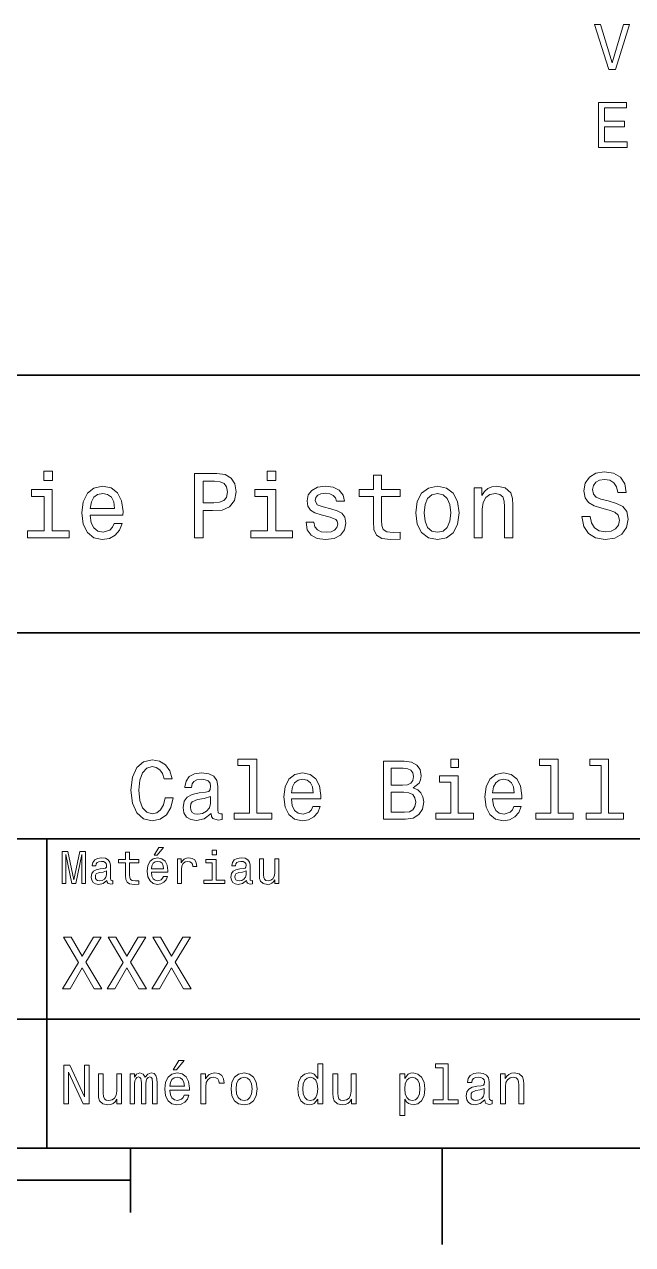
# Model space of a CAD drawing. Extents: x 0 to 297, y 0 to 210.
# Drawn here: x 190.3 to 237.5, y 2.5 to 97.2 of the extents above; entities that cross this region are included whole.
import ezdxf

# ---------------------------------------------------------------- set-up
doc = ezdxf.new("R2010")
doc.units = 0

msp = doc.modelspace()

# ---------------------------------------------------------------- linework, layer by layer
at = {"color": 7, "lineweight": 35}
for p, q in [((97, 70), (287, 70)), ((162, 50), (287, 50)), ((162, 34), (287, 34)), ((162, 20), (287, 20)), ((10, 10), (287, 10)), ((97, 10), (287, 10)), ((98.5, 7.5), (198.5, 7.5))]:
    msp.add_line(p, q, dxfattribs=at)
at = {"color": 7, "lineweight": 35, "ltscale": 0.35}
msp.add_line((192, 20), (192, 34), dxfattribs=at)
at = {"color": 7, "lineweight": 35, "ltscale": 0.25}
msp.add_line((192, 10), (192, 20), dxfattribs=at)
at = {"color": 7, "lineweight": 35, "ltscale": 0.125}
msp.add_line((198.5, 10), (198.5, 5), dxfattribs=at)
at = {"color": 7, "lineweight": 35, "ltscale": 0.1875}
msp.add_line((222.699997, 10), (222.699997, 2.5), dxfattribs=at)
at = {"color": 7, "lineweight": 13}
for points in [[(236.776337, 97.245995), (235.898804, 94.26545), (234.996078, 97.245995), (234.516968, 97.245995), (235.646652, 93.740952), (236.15097, 93.740952), (237.255432, 97.245995)], [(234.839737, 87.694122), (237.058746, 87.694122), (237.058746, 88.117752), (235.303711, 88.117752), (235.303711, 89.30291), (236.867111, 89.30291), (236.867111, 89.721497), (235.303711, 89.721497), (235.303711, 90.770493), (237.018402, 90.770493), (237.018402, 91.194122), (234.839737, 91.194122)], [(192.439484, 62.554031), (191.769455, 62.554031), (191.769455, 61.833572), (192.439484, 61.833572)], [(209.788177, 62.554031), (209.118149, 62.554031), (209.118149, 61.833572), (209.788177, 61.833572)], [(203.462524, 57.381123), (204.125351, 57.381123), (204.125351, 59.492073), (204.860229, 59.492073), (205.602295, 59.528095), (206.193085, 59.780258), (206.574921, 60.270172), (206.704605, 60.940201), (206.603745, 61.559795), (206.315552, 62.013687), (205.840057, 62.287464), (205.191635, 62.381123), (203.462524, 62.381123)], [(205.01152, 61.76873), (205.443802, 61.725502), (205.760803, 61.588615), (205.94812, 61.336452), (206.01297, 60.940201), (205.940918, 60.522331), (205.746399, 60.270172), (205.414978, 60.140488), (204.96109, 60.104465), (204.125351, 60.104465), (204.125351, 61.76873)], [(217.353027, 60.579971), (217.353027, 58.64193), (217.396255, 58.015129), (217.597992, 57.582851), (218.001434, 57.330688), (218.685883, 57.244236), (219.43515, 57.280258), (219.43515, 57.827808), (218.887604, 57.78458), (218.390488, 57.842216), (218.123917, 58.022331), (218.008652, 58.324928), (217.98703, 58.75), (217.98703, 60.579971), (219.43515, 60.579971), (219.43515, 61.120316), (217.98703, 61.120316), (217.98703, 62.251438), (217.353027, 62.251438), (217.353027, 61.120316), (216.257935, 61.120316), (216.257935, 60.579971)], [(234.20462, 59.030979), (233.548996, 59.030979), (233.693085, 58.267288), (234.053314, 57.70533), (234.608078, 57.366714), (235.357361, 57.244236), (236.099426, 57.359509), (236.654175, 57.67651), (237.007202, 58.17363), (237.136902, 58.82925), (237.028824, 59.420029), (236.726227, 59.801872), (236.236313, 60.054031), (235.580704, 60.241352), (235.018738, 60.378242), (234.651306, 60.536743), (234.442368, 60.767288), (234.377533, 61.127522), (234.442368, 61.451729), (234.629684, 61.696686), (234.917877, 61.862389), (235.314133, 61.920029), (235.71759, 61.84798), (236.034592, 61.653458), (236.24353, 61.32925), (236.344391, 60.889767), (237, 60.889767), (237, 60.904179), (236.884735, 61.581409), (236.546112, 62.085732), (236.01297, 62.402737), (235.292511, 62.510807), (234.644104, 62.402737), (234.139771, 62.100143), (233.815567, 61.631844), (233.700287, 61.026657), (233.793961, 60.486309), (234.067734, 60.118874), (234.5, 59.873917), (235.09079, 59.6866), (235.674362, 59.520893), (236.113831, 59.362389), (236.380402, 59.131844), (236.47406, 58.757202), (236.387619, 58.375359), (236.164276, 58.087173), (235.825653, 57.907059), (235.386169, 57.849422), (234.896255, 57.928673), (234.521622, 58.159222), (234.283875, 58.533859)], [(192.417862, 57.914265), (192.417862, 61.120316), (190.789627, 61.120316), (190.789627, 60.579971), (191.783859, 60.579971), (191.783859, 57.914265), (190.48703, 57.914265), (190.48703, 57.381123), (193.729111, 57.381123), (193.729111, 57.914265)], [(195.37175, 59.131844), (197.907776, 59.131844), (197.914978, 59.427231), (197.799713, 60.255764), (197.482712, 60.875359), (196.978378, 61.25), (196.30835, 61.386887), (195.65274, 61.242794), (195.148407, 60.839336), (194.824203, 60.183716), (194.708923, 59.319164), (194.817001, 58.432995), (195.141205, 57.78458), (195.638321, 57.381123), (196.286743, 57.244236), (196.848694, 57.337894), (197.309799, 57.582851), (197.648407, 57.971901), (197.842941, 58.490631), (197.216141, 58.490631), (197.086456, 58.20245), (196.899139, 57.986309), (196.365997, 57.8134), (195.955322, 57.892651), (195.645538, 58.14481), (195.443802, 58.555473), (195.37175, 59.110229)], [(195.37175, 59.664986), (195.451004, 60.162102), (195.645538, 60.529537), (195.940918, 60.75288), (196.329971, 60.83213), (196.711807, 60.75288), (197.007202, 60.529537), (197.187317, 60.162102), (197.252167, 59.664986)], [(209.766571, 57.914265), (209.766571, 61.120316), (208.138321, 61.120316), (208.138321, 60.579971), (209.132568, 60.579971), (209.132568, 57.914265), (207.835724, 57.914265), (207.835724, 57.381123), (211.077805, 57.381123), (211.077805, 57.914265)], [(214.060516, 59.636166), (213.44812, 59.780258), (212.994232, 59.945965), (212.842941, 60.28458), (212.886169, 60.522331), (213.03746, 60.695244), (213.282425, 60.803314), (213.635437, 60.846542), (213.97406, 60.803314), (214.240631, 60.67363), (214.413544, 60.479107), (214.485596, 60.219738), (215.105194, 60.219738), (215.105194, 60.23415), (214.997116, 60.70245), (214.701721, 61.069885), (214.240631, 61.30043), (213.635437, 61.386887), (213.023056, 61.30043), (212.57637, 61.062679), (212.29538, 60.709652), (212.208939, 60.262966), (212.273773, 59.830688), (212.475494, 59.528095), (212.806915, 59.311958), (213.289627, 59.16066), (213.995682, 58.987751), (214.427948, 58.807636), (214.543228, 58.663544), (214.586456, 58.447407), (214.521606, 58.180836), (214.348694, 57.979107), (214.067719, 57.849422), (213.693085, 57.806194), (213.296829, 57.849422), (213.008636, 58.000721), (212.814117, 58.245674), (212.734863, 58.584293), (212.122482, 58.584293), (212.223343, 58.007923), (212.518738, 57.590057), (212.98703, 57.337894), (213.635437, 57.244236), (214.312683, 57.337894), (214.809799, 57.590057), (215.112396, 57.993515), (215.220459, 58.519451), (215.141205, 58.973343), (214.917862, 59.283138), (214.55043, 59.484871)], [(220.65274, 59.311958), (220.768005, 58.432995), (221.099426, 57.78458), (221.625366, 57.381123), (222.331421, 57.244236), (223.030258, 57.381123), (223.556198, 57.777374), (223.887604, 58.425793), (224.010086, 59.311958), (223.887604, 60.190922), (223.556198, 60.846542), (223.030258, 61.242794), (222.331421, 61.386887), (221.625366, 61.242794), (221.099426, 60.839336), (220.768005, 60.190922)], [(221.301147, 59.319164), (221.365997, 59.967579), (221.567719, 60.435879), (221.891937, 60.72406), (222.331421, 60.824928), (222.763687, 60.72406), (223.087891, 60.443081), (223.289627, 59.967579), (223.361679, 59.319164), (223.289627, 58.663544), (223.087891, 58.188038), (222.763687, 57.899853), (222.331421, 57.806194), (221.891937, 57.899853), (221.567719, 58.188038), (221.365997, 58.663544)], [(225.177246, 57.381123), (225.811249, 57.381123), (225.811249, 59.614552), (225.876083, 60.12608), (226.085022, 60.500717), (226.409225, 60.731266), (226.841507, 60.817722), (227.187317, 60.745674), (227.403458, 60.551151), (227.511536, 60.226944), (227.547546, 59.794666), (227.547546, 57.381123), (228.181564, 57.381123), (228.181564, 59.924351), (228.15274, 60.435879), (228.023056, 60.86095), (227.597992, 61.25), (226.935165, 61.386887), (226.567719, 61.336452), (226.257935, 61.199566), (225.991364, 60.969017), (225.782425, 60.659222), (225.782425, 61.25), (225.177246, 61.25)], [(201.177963, 37.203171), (201.048279, 36.658501), (200.834305, 36.269451), (200.536026, 36.029537), (200.185883, 35.951729), (199.76442, 36.068443), (199.433716, 36.418587), (199.213257, 36.989193), (199.141937, 37.780258), (199.213257, 38.564842), (199.427231, 39.14193), (199.757935, 39.492073), (200.185883, 39.615273), (200.497116, 39.55043), (200.76297, 39.368874), (200.970459, 39.077087), (201.113113, 38.675072), (201.729111, 38.675072), (201.534592, 39.291065), (201.197403, 39.757923), (200.73703, 40.049709), (200.185883, 40.153458), (199.498566, 39.991352), (198.973343, 39.537464), (198.636169, 38.791786), (198.519455, 37.780258), (198.636169, 36.76873), (198.973343, 36.023052), (199.498566, 35.562679), (200.185883, 35.407059), (200.78891, 35.530258), (201.275223, 35.873917), (201.618881, 36.438038), (201.80043, 37.203171)], [(207.726944, 39.706051), (207.726944, 36.010086), (206.553314, 36.010086), (206.553314, 35.530258), (209.464706, 35.530258), (209.464706, 36.010086), (208.297562, 36.010086), (208.297562, 40.185879), (206.832138, 40.185879), (206.832138, 39.706051)], [(220.455338, 37.961815), (220.909225, 38.337894), (221.02594, 38.590778), (221.06485, 38.902016), (220.98056, 39.388329), (220.727676, 39.738472), (220.319168, 39.95245), (219.748566, 40.030258), (218.146973, 40.030258), (218.146973, 35.530258), (219.83934, 35.530258), (220.442368, 35.621037), (220.889771, 35.886887), (221.168594, 36.308357), (221.265854, 36.87896), (221.207504, 37.261528), (221.05188, 37.57925), (220.798996, 37.812679)], [(223.969742, 40.185879), (223.366714, 40.185879), (223.366714, 39.537464), (223.969742, 39.537464)], [(231.147705, 39.706051), (231.147705, 36.010086), (229.97406, 36.010086), (229.97406, 35.530258), (232.885452, 35.530258), (232.885452, 36.010086), (231.718307, 36.010086), (231.718307, 40.185879), (230.252884, 40.185879), (230.252884, 39.706051)], [(235.051147, 39.706051), (235.051147, 36.010086), (233.877533, 36.010086), (233.877533, 35.530258), (236.78891, 35.530258), (236.78891, 36.010086), (235.621765, 36.010086), (235.621765, 40.185879), (234.156342, 40.185879), (234.156342, 39.706051)], [(204.757202, 35.98415), (204.757202, 35.964695), (204.789627, 35.744236), (204.886887, 35.588615), (205.295395, 35.465416), (205.613113, 35.517288), (205.613113, 35.958214), (205.476944, 35.938759), (205.295395, 36.023052), (205.26297, 36.282421), (205.26297, 38.085014), (205.185165, 38.545387), (204.958221, 38.869595), (204.562683, 39.064121), (204.005051, 39.135445), (203.460373, 39.057636), (203.058365, 38.837173), (202.805481, 38.493515), (202.721191, 38.039623), (202.721191, 38.000721), (203.233429, 38.000721), (203.278824, 38.273052), (203.421478, 38.467579), (203.654907, 38.584293), (203.985596, 38.629681), (204.303314, 38.59726), (204.530258, 38.5), (204.666428, 38.331409), (204.711823, 38.09798), (204.685883, 37.825645), (204.582138, 37.68948), (204.322769, 37.624638), (203.836456, 37.572765), (203.278824, 37.456051), (202.883286, 37.248558), (202.649857, 36.924351), (202.578537, 36.444523), (202.643372, 36.016571), (202.844391, 35.698845), (203.168594, 35.497837), (203.615997, 35.426514), (204.219025, 35.562679)], [(210.994965, 37.105907), (213.277374, 37.105907), (213.283859, 37.371758), (213.180115, 38.117435), (212.894821, 38.675072), (212.440933, 39.012245), (211.837906, 39.135445), (211.247849, 39.005764), (210.793945, 38.642651), (210.502167, 38.052593), (210.398422, 37.274494), (210.495682, 36.476944), (210.787476, 35.893372), (211.234879, 35.530258), (211.818451, 35.407059), (212.324219, 35.491352), (212.739197, 35.711815), (213.043945, 36.061958), (213.219025, 36.528816), (212.654907, 36.528816), (212.538193, 36.269451), (212.369598, 36.074928), (211.889771, 35.919308), (211.520172, 35.990631), (211.241364, 36.217579), (211.059799, 36.587173), (210.994965, 37.086452)], [(219.625366, 38.162823), (218.743515, 38.162823), (218.743515, 39.492073), (219.677246, 39.492073), (220.027374, 39.453171), (220.273773, 39.336452), (220.422913, 39.135445), (220.474792, 38.837173), (220.416428, 38.538902), (220.260818, 38.331409), (219.994965, 38.201729)], [(223.950287, 36.010086), (223.950287, 38.895531), (222.484879, 38.895531), (222.484879, 38.409222), (223.379684, 38.409222), (223.379684, 36.010086), (222.21254, 36.010086), (222.21254, 35.530258), (225.130402, 35.530258), (225.130402, 36.010086)], [(226.608795, 37.105907), (228.89122, 37.105907), (228.897705, 37.371758), (228.793945, 38.117435), (228.508652, 38.675072), (228.054764, 39.012245), (227.451736, 39.135445), (226.861679, 39.005764), (226.407791, 38.642651), (226.115997, 38.052593), (226.012253, 37.274494), (226.109512, 36.476944), (226.401306, 35.893372), (226.848709, 35.530258), (227.432281, 35.407059), (227.938049, 35.491352), (228.353027, 35.711815), (228.657791, 36.061958), (228.832855, 36.528816), (228.268738, 36.528816), (228.152023, 36.269451), (227.983429, 36.074928), (227.503601, 35.919308), (227.134003, 35.990631), (226.855194, 36.217579), (226.67363, 36.587173), (226.608795, 37.086452)], [(210.994965, 37.585735), (211.066284, 38.033138), (211.241364, 38.363831), (211.507202, 38.564842), (211.857361, 38.636166), (212.201019, 38.564842), (212.466858, 38.363831), (212.628967, 38.033138), (212.687317, 37.585735)], [(226.608795, 37.585735), (226.680115, 38.033138), (226.855194, 38.363831), (227.121048, 38.564842), (227.471191, 38.636166), (227.81485, 38.564842), (228.080688, 38.363831), (228.242798, 38.033138), (228.301163, 37.585735)], [(204.692368, 36.749279), (204.614563, 36.412102), (204.407059, 36.152737), (204.095825, 35.98415), (203.713257, 35.925793), (203.466858, 35.958214), (203.291794, 36.061958), (203.181564, 36.243515), (203.149139, 36.496395), (203.175079, 36.723343), (203.278824, 36.885445), (203.693802, 37.067001), (204.219025, 37.14481), (204.692368, 37.30043)], [(219.768021, 36.068443), (218.743515, 36.068443), (218.743515, 37.618156), (219.709656, 37.618156), (220.118164, 37.572765), (220.409943, 37.4366), (220.585022, 37.203171), (220.643372, 36.865993), (220.585022, 36.509365), (220.422913, 36.262966), (220.150574, 36.113831)], [(200.341492, 32.728386), (200.554031, 32.728386), (201.054749, 33.340778), (200.701736, 33.340778)], [(193.183716, 30.530979), (193.46109, 30.530979), (193.46109, 32.80043), (193.929398, 30.530979), (194.239197, 30.530979), (194.703888, 32.80043), (194.703888, 30.530979), (194.984863, 30.530979), (194.984863, 33.030979), (194.545395, 33.030979), (194.08429, 30.826368), (193.626801, 33.030979), (193.183716, 33.030979)], [(196.656342, 30.78314), (196.656342, 30.772333), (196.674347, 30.649855), (196.728394, 30.5634), (196.955338, 30.494957), (197.131851, 30.523775), (197.131851, 30.768732), (197.056198, 30.757925), (196.955338, 30.804754), (196.937317, 30.948847), (196.937317, 31.950287), (196.894089, 32.206051), (196.768005, 32.386166), (196.548264, 32.494236), (196.23848, 32.533859), (195.935883, 32.490635), (195.71254, 32.368156), (195.572052, 32.177231), (195.525223, 31.925072), (195.525223, 31.903458), (195.809799, 31.903458), (195.835022, 32.054756), (195.914261, 32.162823), (196.043945, 32.227665), (196.227661, 32.25288), (196.404175, 32.234871), (196.530258, 32.180836), (196.605911, 32.087173), (196.631119, 31.957493), (196.616714, 31.806194), (196.559082, 31.730547), (196.414978, 31.694523), (196.144806, 31.665705), (195.835022, 31.600864), (195.61528, 31.48559), (195.485596, 31.305475), (195.445969, 31.038904), (195.481995, 30.801151), (195.593658, 30.62464), (195.773773, 30.512968), (196.022339, 30.473343), (196.357346, 30.54899)], [(198.100861, 32.130402), (198.100861, 31.161383), (198.122482, 30.847982), (198.223343, 30.631844), (198.425079, 30.505762), (198.767288, 30.462536), (199.141937, 30.480547), (199.141937, 30.754322), (198.868149, 30.732708), (198.619598, 30.761526), (198.486313, 30.851583), (198.42868, 31.002882), (198.417862, 31.215418), (198.417862, 32.130402), (199.141937, 32.130402), (199.141937, 32.400574), (198.417862, 32.400574), (198.417862, 32.966137), (198.100861, 32.966137), (198.100861, 32.400574), (197.553314, 32.400574), (197.553314, 32.130402)], [(200.121765, 31.40634), (201.389771, 31.40634), (201.393372, 31.554033), (201.335739, 31.9683), (201.177231, 32.278099), (200.925079, 32.465416), (200.590057, 32.533859), (200.262253, 32.461815), (200.010086, 32.260086), (199.847977, 31.932276), (199.790344, 31.5), (199.844376, 31.056915), (200.006485, 30.732708), (200.255051, 30.530979), (200.579254, 30.462536), (200.860229, 30.509365), (201.090775, 30.631844), (201.260086, 30.826368), (201.357346, 31.085733), (201.043945, 31.085733), (200.979111, 30.941643), (200.885452, 30.833572), (200.618881, 30.747118), (200.413544, 30.786743), (200.258652, 30.912823), (200.157776, 31.118155), (200.121765, 31.395533)], [(200.121765, 31.672911), (200.161377, 31.921469), (200.258652, 32.105186), (200.406342, 32.216858), (200.600861, 32.256485), (200.791794, 32.216858), (200.939484, 32.105186), (201.029541, 31.921469), (201.061966, 31.672911)], [(202.131851, 30.530979), (202.448853, 30.530979), (202.448853, 31.636887), (202.481262, 31.903458), (202.578537, 32.094379), (202.73703, 32.209652), (202.94957, 32.249279), (203.108063, 32.224064), (203.226944, 32.152016), (203.298996, 32.029537), (203.324203, 31.863832), (203.644806, 31.863832), (203.601593, 32.155621), (203.482712, 32.364552), (203.284576, 32.490635), (203.014404, 32.533859), (202.830688, 32.505043), (202.672195, 32.432995), (202.531708, 32.310516), (202.420029, 32.144814), (202.420029, 32.465416), (202.131851, 32.465416)], [(205.150574, 30.79755), (205.150574, 32.400574), (204.336456, 32.400574), (204.336456, 32.130402), (204.833572, 32.130402), (204.833572, 30.79755), (204.185165, 30.79755), (204.185165, 30.530979), (205.806198, 30.530979), (205.806198, 30.79755)], [(205.161377, 33.117435), (204.82637, 33.117435), (204.82637, 32.757202), (205.161377, 32.757202)], [(207.499283, 30.78314), (207.499283, 30.772333), (207.517288, 30.649855), (207.57132, 30.5634), (207.798264, 30.494957), (207.974777, 30.523775), (207.974777, 30.768732), (207.899139, 30.757925), (207.798264, 30.804754), (207.780258, 30.948847), (207.780258, 31.950287), (207.73703, 32.206051), (207.610947, 32.386166), (207.391205, 32.494236), (207.081406, 32.533859), (206.778824, 32.490635), (206.555481, 32.368156), (206.414978, 32.177231), (206.368149, 31.925072), (206.368149, 31.903458), (206.65274, 31.903458), (206.677948, 32.054756), (206.757202, 32.162823), (206.886887, 32.227665), (207.070602, 32.25288), (207.247116, 32.234871), (207.373199, 32.180836), (207.448853, 32.087173), (207.47406, 31.957493), (207.459656, 31.806194), (207.402023, 31.730547), (207.257919, 31.694523), (206.987747, 31.665705), (206.677948, 31.600864), (206.458206, 31.48559), (206.328537, 31.305475), (206.28891, 31.038904), (206.324921, 30.801151), (206.4366, 30.62464), (206.616714, 30.512968), (206.86528, 30.473343), (207.200287, 30.54899)], [(210.010086, 32.465416), (209.693085, 32.465416), (209.693085, 31.348703), (209.657059, 31.089336), (209.552597, 30.902016), (209.390488, 30.786743), (209.177948, 30.750719), (209.008636, 30.779539), (208.900574, 30.865993), (208.83934, 31.013687), (208.824921, 31.222622), (208.824921, 32.465416), (208.507919, 32.465416), (208.507919, 31.193804), (208.518738, 30.93804), (208.587173, 30.725504), (208.796112, 30.530979), (209.131119, 30.462536), (209.311234, 30.487751), (209.466141, 30.552593), (209.599426, 30.664265), (209.707489, 30.826368), (209.707489, 30.530979), (210.010086, 30.530979)], [(196.620316, 31.208212), (196.577087, 31.020893), (196.461823, 30.876801), (196.28891, 30.78314), (196.07637, 30.750719), (195.939484, 30.768732), (195.842224, 30.826368), (195.780975, 30.927233), (195.76297, 31.067722), (195.777374, 31.193804), (195.835022, 31.283861), (196.065567, 31.384726), (196.357346, 31.427954), (196.620316, 31.514408)], [(207.463257, 31.208212), (207.420029, 31.020893), (207.304749, 30.876801), (207.131851, 30.78314), (206.919312, 30.750719), (206.782425, 30.768732), (206.68515, 30.826368), (206.623917, 30.927233), (206.605911, 31.067722), (206.620316, 31.193804), (206.677948, 31.283861), (206.908508, 31.384726), (207.200287, 31.427954), (207.463257, 31.514408)], [(193.207489, 22.360231), (193.812683, 22.360231), (194.729111, 23.979828), (195.662827, 22.360231), (196.273773, 22.360231), (195.023056, 24.417868), (196.210373, 26.365995), (195.628235, 26.365995), (194.746399, 24.884727), (193.881851, 26.365995), (193.276657, 26.365995), (194.458206, 24.412106)], [(196.677231, 22.360231), (197.282425, 22.360231), (198.198853, 23.979828), (199.132568, 22.360231), (199.743515, 22.360231), (198.492798, 24.417868), (199.680115, 26.365995), (199.097977, 26.365995), (198.216141, 24.884727), (197.351578, 26.365995), (196.746399, 26.365995), (197.927948, 24.412106)], [(200.146973, 22.360231), (200.752167, 22.360231), (201.668594, 23.979828), (202.60231, 22.360231), (203.213257, 22.360231), (201.96254, 24.417868), (203.149857, 26.365995), (202.567719, 26.365995), (201.685883, 24.884727), (200.82132, 26.365995), (200.216141, 26.365995), (201.39769, 24.412106)], [(193.315567, 13.428675), (193.674347, 13.428675), (193.674347, 15.888329), (194.824203, 13.428675), (195.286743, 13.428675), (195.286743, 16.428675), (194.92363, 16.428675), (194.92363, 13.969021), (193.786743, 16.428675), (193.315567, 16.428675)], [(201.809799, 16.065563), (202.06485, 16.065563), (202.66571, 16.800432), (202.242081, 16.800432)], [(213.048996, 13.787464), (213.048996, 13.428675), (213.429398, 13.428675), (213.429398, 16.532421), (213.053314, 16.532421), (213.053314, 15.395534), (212.763687, 15.724064), (212.586456, 15.801874), (212.383286, 15.832133), (212.015854, 15.745678), (211.730545, 15.503603), (211.544662, 15.114553), (211.479828, 14.591499), (211.544662, 14.068444), (211.730545, 13.675073), (212.015854, 13.428675), (212.383286, 13.346542), (212.586456, 13.376801), (212.768005, 13.454611)], [(222.788193, 16.212536), (222.788193, 13.748559), (222.005768, 13.748559), (222.005768, 13.428675), (223.946686, 13.428675), (223.946686, 13.748559), (223.168594, 13.748559), (223.168594, 16.532421), (222.19165, 16.532421), (222.19165, 16.212536)], [(197.798279, 15.75), (197.417862, 15.75), (197.417862, 14.409943), (197.374634, 14.098703), (197.249283, 13.873919), (197.054749, 13.735591), (196.799713, 13.692364), (196.596542, 13.726946), (196.466858, 13.830692), (196.393372, 14.007925), (196.376083, 14.258646), (196.376083, 15.75), (195.995682, 15.75), (195.995682, 14.224064), (196.008652, 13.917148), (196.090775, 13.662104), (196.341492, 13.428675), (196.743515, 13.346542), (196.959656, 13.376801), (197.145538, 13.454611), (197.305481, 13.588617), (197.435165, 13.783141), (197.435165, 13.428675), (197.798279, 13.428675)], [(198.459656, 13.428675), (198.809799, 13.428675), (198.809799, 14.980548), (198.831406, 15.213978), (198.896255, 15.382565), (198.995682, 15.481989), (199.125366, 15.520894), (199.229111, 15.486312), (199.298279, 15.399857), (199.332855, 15.252882), (199.345825, 15.058358), (199.345825, 13.428675), (199.674347, 13.428675), (199.674347, 14.980548), (199.695969, 15.209655), (199.760803, 15.378242), (199.864548, 15.481989), (199.994232, 15.520894), (200.097977, 15.486312), (200.167145, 15.399857), (200.210373, 15.058358), (200.210373, 13.428675), (200.560516, 13.428675), (200.560516, 15.032421), (200.53891, 15.365274), (200.469742, 15.620317), (200.331406, 15.775937), (200.106628, 15.832133), (199.842941, 15.745678), (199.639771, 15.494957), (199.479828, 15.741355), (199.211823, 15.832133), (198.965424, 15.745678), (198.796829, 15.503603), (198.796829, 15.75), (198.459656, 15.75)], [(201.546112, 14.479107), (203.067719, 14.479107), (203.072052, 14.656341), (203.002884, 15.153459), (202.812683, 15.525217), (202.510086, 15.75), (202.108063, 15.832133), (201.714691, 15.745678), (201.412109, 15.503603), (201.217575, 15.110231), (201.148422, 14.591499), (201.213257, 14.059798), (201.407776, 13.67075), (201.706055, 13.428675), (202.095108, 13.346542), (202.432281, 13.402739), (202.708939, 13.549712), (202.912109, 13.783141), (203.028824, 14.09438), (202.65274, 14.09438), (202.574936, 13.92147), (202.46254, 13.791787), (202.142654, 13.688041), (201.896255, 13.735591), (201.710373, 13.886888), (201.58934, 14.133286), (201.546112, 14.466139)], [(201.546112, 14.798992), (201.593658, 15.097262), (201.710373, 15.317724), (201.887604, 15.45173), (202.121033, 15.49928), (202.350143, 15.45173), (202.527374, 15.317724), (202.635452, 15.097262), (202.674347, 14.798992)], [(203.958221, 13.428675), (204.338623, 13.428675), (204.338623, 14.755764), (204.377518, 15.075649), (204.494232, 15.304755), (204.684433, 15.443084), (204.939484, 15.490635), (205.129684, 15.460375), (205.272339, 15.373919), (205.358795, 15.226946), (205.389053, 15.028098), (205.773773, 15.028098), (205.721909, 15.378242), (205.579254, 15.628963), (205.341492, 15.78026), (205.017288, 15.832133), (204.796829, 15.797551), (204.606628, 15.711096), (204.438034, 15.564121), (204.304031, 15.365274), (204.304031, 15.75), (203.958221, 15.75)], [(206.305481, 14.587176), (206.374634, 14.059798), (206.573486, 13.67075), (206.889053, 13.428675), (207.312683, 13.346542), (207.731995, 13.428675), (208.047546, 13.666427), (208.246399, 14.055476), (208.319885, 14.587176), (208.246399, 15.114553), (208.047546, 15.507925), (207.731995, 15.745678), (207.312683, 15.832133), (206.889053, 15.745678), (206.573486, 15.503603), (206.374634, 15.114553)], [(206.694519, 14.591499), (206.733429, 14.980548), (206.854462, 15.261528), (207.048996, 15.434439), (207.312683, 15.494957), (207.572052, 15.434439), (207.766571, 15.26585), (207.887604, 14.980548), (207.930832, 14.591499), (207.887604, 14.198127), (207.766571, 13.912825), (207.572052, 13.739914), (207.312683, 13.683718), (207.048996, 13.739914), (206.854462, 13.912825), (206.733429, 14.198127)], [(212.44812, 15.490635), (212.698853, 15.430116), (212.889053, 15.261528), (213.001434, 14.980548), (213.044678, 14.591499), (213.001434, 14.198127), (212.889053, 13.917148), (212.698853, 13.744237), (212.44812, 13.688041), (212.210373, 13.744237), (212.028824, 13.917148), (211.907776, 14.20245), (211.868881, 14.591499), (211.907776, 14.976225), (212.028824, 15.257205), (212.210373, 15.430116)], [(216.014404, 15.75), (215.634003, 15.75), (215.634003, 14.409943), (215.590775, 14.098703), (215.465424, 13.873919), (215.270889, 13.735591), (215.015854, 13.692364), (214.812683, 13.726946), (214.682999, 13.830692), (214.609512, 14.007925), (214.592224, 14.258646), (214.592224, 15.75), (214.211823, 15.75), (214.211823, 14.224064), (214.224792, 13.917148), (214.306915, 13.662104), (214.557632, 13.428675), (214.959656, 13.346542), (215.175797, 13.376801), (215.361679, 13.454611), (215.521622, 13.588617), (215.651306, 13.783141), (215.651306, 13.428675), (216.014404, 13.428675)], [(219.788193, 15.391211), (219.788193, 15.75), (219.407776, 15.75), (219.407776, 12.529539), (219.788193, 12.529539), (219.788193, 13.783141), (219.922195, 13.579971), (220.073486, 13.445966), (220.453888, 13.346542), (220.817001, 13.428675), (221.10231, 13.675073), (221.288193, 14.064121), (221.357346, 14.591499), (221.288193, 15.114553), (221.10231, 15.503603), (220.817001, 15.745678), (220.453888, 15.832133), (220.246399, 15.806196), (220.069168, 15.724064), (219.917877, 15.585735)], [(220.389053, 13.688041), (220.134003, 13.744237), (219.948135, 13.917148), (219.831421, 14.198127), (219.792511, 14.591499), (219.831421, 14.980548), (219.948135, 15.261528), (220.134003, 15.430116), (220.389053, 15.490635), (220.622482, 15.430116), (220.808365, 15.257205), (220.925079, 14.976225), (220.968307, 14.591499), (220.925079, 14.20245), (220.808365, 13.917148), (220.622482, 13.744237)], [(226.01297, 13.731268), (226.01297, 13.7183), (226.034592, 13.571326), (226.099426, 13.46758), (226.371765, 13.385448), (226.583588, 13.42003), (226.583588, 13.713977), (226.492798, 13.701009), (226.371765, 13.757205), (226.350159, 13.930116), (226.350159, 15.131845), (226.298279, 15.438761), (226.146973, 15.6549), (225.883286, 15.784582), (225.511536, 15.832133), (225.148422, 15.78026), (224.880402, 15.633286), (224.711823, 15.404179), (224.655624, 15.101585), (224.655624, 15.075649), (224.997131, 15.075649), (225.027374, 15.257205), (225.122482, 15.386889), (225.278107, 15.464698), (225.498566, 15.494957), (225.710388, 15.473343), (225.861679, 15.408502), (225.952454, 15.29611), (225.982712, 15.140491), (225.965424, 14.958934), (225.896255, 14.868156), (225.723343, 14.824928), (225.399139, 14.790346), (225.027374, 14.712537), (224.763687, 14.574208), (224.608078, 14.358069), (224.560516, 14.038185), (224.60376, 13.752882), (224.737762, 13.541066), (224.953888, 13.407061), (225.252167, 13.35951), (225.654175, 13.450289)], [(227.236313, 13.428675), (227.616714, 13.428675), (227.616714, 14.768732), (227.655624, 15.075649), (227.780975, 15.300432), (227.97551, 15.438761), (228.234879, 15.490635), (228.442368, 15.447407), (228.572052, 15.330692), (228.636887, 15.136168), (228.658508, 14.876801), (228.658508, 13.428675), (229.03891, 13.428675), (229.03891, 14.954612), (229.021622, 15.261528), (228.943817, 15.516571), (228.688766, 15.75), (228.291077, 15.832133), (228.070618, 15.801874), (227.884735, 15.719741), (227.724792, 15.581412), (227.599426, 15.395534), (227.599426, 15.75), (227.236313, 15.75)], [(225.969742, 14.241355), (225.917877, 14.016571), (225.779541, 13.84366), (225.572052, 13.731268), (225.317017, 13.692364), (225.15274, 13.713977), (225.036026, 13.783141), (224.96254, 13.904179), (224.940933, 14.072767), (224.958221, 14.224064), (225.027374, 14.332133), (225.304047, 14.453171), (225.654175, 14.505044), (225.969742, 14.60879)]]:
    msp.add_lwpolyline(points, close=True, dxfattribs=at)

doc.saveas('drawing.dxf')
